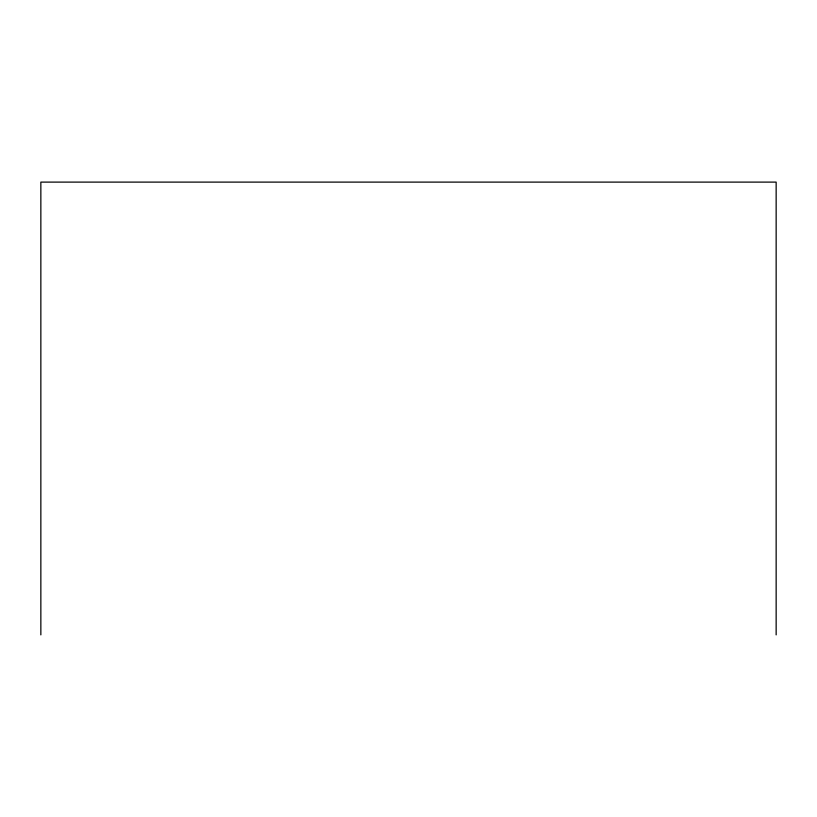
<?xml version="1.0" encoding="UTF-8"?>
<svg xmlns="http://www.w3.org/2000/svg" width="817" height="817" viewBox="0 0 817 817"><rect width="100%" height="100%" fill="white"/><g stroke="black" fill="none" stroke-linecap="round" stroke-linejoin="round"><path stroke-width="1.23" d="M776.15 634.891L776.15 182.109L40.85 182.109L40.85 634.891"/></g></svg>
